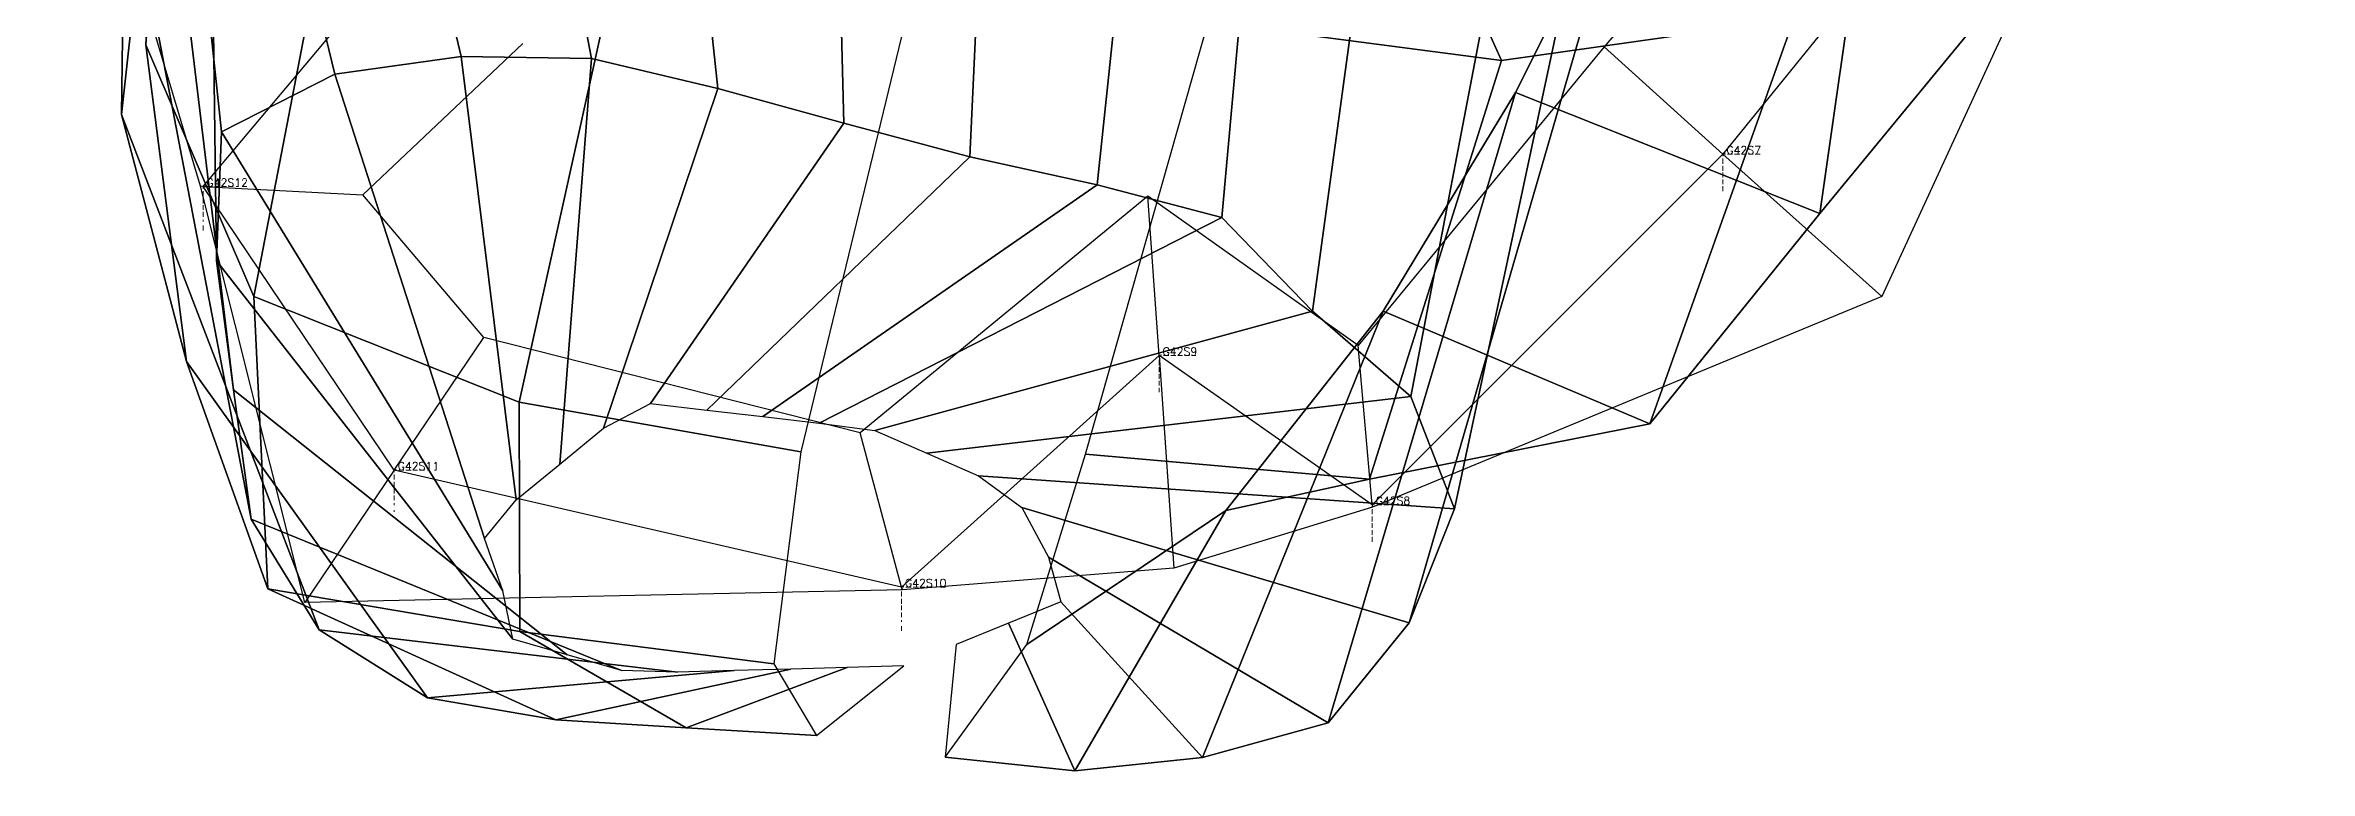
# Model space of a CAD drawing. Extents: x 34233638 to 35010029, y 7400000 to 8016345.
# Drawn here: x 34786494 to 34794984, y 7494659 to 7497382 of the extents above; entities that cross this region are included whole.
import ezdxf

# ---------------------------------------------------------------- set-up
doc = ezdxf.new("R2010")
doc.units = 0
doc.header["$LTSCALE"] = 6
doc.header["$MEASUREMENT"] = 0
for name, color, linetype in [('T-3DF1', 245, 'CONTINUOUS'), ('T-3DF3', 241, 'CONTINUOUS'), ('T-3DF5', 245, 'CONTINUOUS'), ('V-FIL', 41, 'CONTINUOUS'), ('V-PROFIL-C', 65, 'CONTINUOUS'), ('V-PROFIL-P', 65, 'CONTINUOUS'), ('V-STATION', 7, 'CONTINUOUS'), ('V-STATION-C1', 7, 'CONTINUOUS'), ('V-STATION-C2', 7, 'CONTINUOUS'), ('X-CONTOUR', 7, 'CONTINUOUS')]:
    doc.layers.add(name, color=color, linetype=linetype)
doc.styles.add('SIMPLEX', font='simplex')

# ---------------------------------------------------------------- blocks, each defined once
blk = doc.blocks.new('S6')
at = {"layer": 'T-3DF3'}
mesh = blk.add_polymesh((2, 25), dxfattribs=dict(at, n_close=True))
for k, corner in enumerate([(-17150.8, -9799.8, 8256.9), (-16087, -9892.8, 8256.9), (-15034.8, -9685.5, 8256.9), (-14398.4, -8896.2, 8256.9), (-14246.7, -7836.6, 8256.9), (-14437.6, -6807.2, 8256.9), (-14887.9, -5834, 8256.9), (-15379.6, -4881.4, 8256.9), (-15815.6, -3905.1, 8256.9), (-16208.9, -2909.5, 8256.9), (-16846.1, -2061.3, 8256.9), (-17446.4, -1180.9, 8256.9), (-18029.1, -282.4, 8256.9), (-18647.4, -576.4, 8256.9), (-19453.7, -1277.2, 8256.9), (-20108.4, -2118.9, 8256.9), (-20592.8, -3073.8, 8256.9), (-20666.2, -4071.6, 8256.9), (-20426.9, -5105.9, 8256.9), (-20378.3, -6175.4, 8256.9), (-20621.5, -7215.3, 8256.9), (-20674.6, -8262.9, 8256.9), (-20269.8, -9207.6, 8256.9), (-19274.6, -9604.1, 8256.9), (-18218.6, -9790.6, 8256.9), (-17371, -10513.1, 9487.1), (-16624.6, -10010.6, 9487.1), (-16034.8, -9262.7, 9487.1), (-15539.5, -8441.5, 9487.1), (-15115.5, -7597.9, 9487.1), (-15050.8, -6641.1, 9487.1), (-15196.8, -5738.7, 9487.1), (-15708.6, -4927.8, 9487.1), (-16206.5, -4108.2, 9487.1), (-16519.3, -3204.6, 9487.1), (-17308.2, -2728.4, 9487.1), (-18212, -2463.9, 9487.1), (-19169.8, -2417.8, 9487.1), (-20125.8, -2489.6, 9487.1), (-20750.7, -2996.2, 9487.1), (-21051.4, -3904, 9487.1), (-20791.1, -4814.9, 9487.1), (-20453, -5712.3, 9487.1), (-20700.6, -6608.9, 9487.1), (-20753.4, -7566.4, 9487.1), (-20766.3, -8524.6, 9487.1), (-20522.2, -9452, 9487.1), (-20217, -10304.9, 9487.1), (-19271.6, -10465.5, 9487.1), (-18320.4, -10586.6, 9487.1)]):
    mesh.set_mesh_vertex(divmod(k, 25), corner)
mesh = blk.add_polymesh((2, 25), dxfattribs=dict(at, n_close=True))
for k, corner in enumerate([(-17371, -10513.1, 9487.1), (-16624.6, -10010.6, 9487.1), (-16034.8, -9262.7, 9487.1), (-15539.5, -8441.5, 9487.1), (-15115.5, -7597.9, 9487.1), (-15050.8, -6641.1, 9487.1), (-15196.8, -5738.7, 9487.1), (-15708.6, -4927.8, 9487.1), (-16206.5, -4108.2, 9487.1), (-16519.3, -3204.6, 9487.1), (-17308.2, -2728.4, 9487.1), (-18212, -2463.9, 9487.1), (-19169.8, -2417.8, 9487.1), (-20125.8, -2489.6, 9487.1), (-20750.7, -2996.2, 9487.1), (-21051.4, -3904, 9487.1), (-20791.1, -4814.9, 9487.1), (-20453, -5712.3, 9487.1), (-20700.6, -6608.9, 9487.1), (-20753.4, -7566.4, 9487.1), (-20766.3, -8524.6, 9487.1), (-20522.2, -9452, 9487.1), (-20217, -10304.9, 9487.1), (-19271.6, -10465.5, 9487.1), (-18320.4, -10586.6, 9487.1), (-17678, -10937, 11220.5), (-17191.7, -10987.6, 11220.5), (-16712.8, -10937.8, 11220.5), (-16241.4, -10807.4, 11220.5), (-15937.8, -10432.6, 11220.5), (-15768.2, -10004.3, 11220.5), (-15932, -9583.4, 11220.5), (-16299.6, -9262, 11220.5), (-16639.8, -8910.5, 11220.5), (-17107.6, -8788.3, 11220.5), (-17585.2, -8682.8, 11220.5), (-18057.9, -8556.9, 11220.5), (-18529.4, -8426.5, 11220.5), (-19003.2, -8314.7, 11220.5), (-19492.3, -8306.8, 11220.5), (-19966.3, -8373.5, 11220.5), (-20390.8, -8589.4, 11220.5), (-20410, -9073.6, 11220.5), (-20345.4, -9558.4, 11220.5), (-20279.6, -10043.1, 11220.5), (-20025, -10458.2, 11220.5), (-19618.6, -10713.8, 11220.5), (-19136.8, -10796.9, 11220.5), (-18648.5, -10825.9, 11220.5), (-18160.2, -10854.8, 11220.5)]):
    mesh.set_mesh_vertex(divmod(k, 25), corner)
mesh = blk.add_polymesh((2, 25), dxfattribs=dict(at, n_close=True))
for k, corner in enumerate([(-17678, -10937, 11220.5), (-17191.7, -10987.6, 11220.5), (-16712.8, -10937.8, 11220.5), (-16241.4, -10807.4, 11220.5), (-15937.8, -10432.6, 11220.5), (-15768.2, -10004.3, 11220.5), (-15932, -9583.4, 11220.5), (-16299.6, -9262, 11220.5), (-16639.8, -8910.5, 11220.5), (-17107.6, -8788.3, 11220.5), (-17585.2, -8682.8, 11220.5), (-18057.9, -8556.9, 11220.5), (-18529.4, -8426.5, 11220.5), (-19003.2, -8314.7, 11220.5), (-19492.3, -8306.8, 11220.5), (-19966.3, -8373.5, 11220.5), (-20390.8, -8589.4, 11220.5), (-20410, -9073.6, 11220.5), (-20345.4, -9558.4, 11220.5), (-20279.6, -10043.1, 11220.5), (-20025, -10458.2, 11220.5), (-19618.6, -10713.8, 11220.5), (-19136.8, -10796.9, 11220.5), (-18648.5, -10825.9, 11220.5), (-18160.2, -10854.8, 11220.5), (-17636.5, -10514.1, 12197.8), (-17440.3, -10433.8, 12197.8), (-17244, -10353.6, 12197.8), (-17289.4, -10186.3, 12197.8), (-17389.4, -9999.4, 12197.8), (-17551.9, -9880.1, 12197.8), (-17746.3, -9795.4, 12197.8), (-17940.6, -9710.7, 12197.8), (-18150.4, -9682.9, 12197.8), (-18360.9, -9658.4, 12197.8), (-18571.5, -9633.9, 12197.8), (-18782.1, -9609.4, 12197.8), (-18958.4, -9702.2, 12197.8), (-19122.4, -9836.5, 12197.8), (-19286.4, -9970.9, 12197.8), (-19404.2, -10115.6, 12197.8), (-19336.5, -10312.1, 12197.8), (-19298.2, -10493.3, 12197.8), (-19094.5, -10552.3, 12197.8), (-18890.9, -10611.2, 12197.8), (-18680.5, -10617.3, 12197.8), (-18468.5, -10611.6, 12197.8), (-18256.6, -10605.9, 12197.8), (-18044.6, -10600.2, 12197.8), (-17832.7, -10594.4, 12197.8)]):
    mesh.set_mesh_vertex(divmod(k, 25), corner)
at = {"layer": 'T-3DF5'}
mesh = blk.add_polymesh((2, 25), dxfattribs=dict(at, n_close=True))
for k, corner in enumerate([(-17772, -4835.9, 5953.6), (-17234.9, -4679.6, 5953.6), (-16910.7, -4210.2, 5953.6), (-16860.2, -3653.1, 5953.6), (-16938.3, -3096.2, 5953.6), (-17093.3, -2549.3, 5953.6), (-17168.8, -1983.9, 5953.6), (-17381, -1456.7, 5953.6), (-17610.2, -934.4, 5953.6), (-17873.3, -431.7, 5953.6), (-18205.6, 31.5, 5953.6), (-18593, 348.7, 5953.6), (-19045.7, 136.1, 5953.6), (-19296.4, -376.1, 5953.6), (-19525.2, -898.5, 5953.6), (-19736.6, -1428.3, 5953.6), (-19996.3, -1933.6, 5953.6), (-20316.5, -2405, 5953.6), (-20617.9, -2868.4, 5953.6), (-20559.8, -3413.4, 5953.6), (-20273, -3906, 5953.6), (-19951.1, -4376.9, 5953.6), (-19456.1, -4637.4, 5953.6), (-18905, -4758.2, 5953.6), (-18337.4, -4814.6, 5953.6), (-16691.7, -8177.9, 6518.2), (-15591.7, -8321.5, 6518.2), (-14495.7, -8166.2, 6518.2), (-13462.8, -7759, 6518.2), (-12779, -6916.3, 6518.2), (-12561.1, -5950.9, 6518.2), (-13149, -5010, 6518.2), (-13673.1, -4031.9, 6518.2), (-14639.8, -4033.9, 6518.2), (-15747.9, -3983.2, 6518.2), (-16156.5, -3031.4, 6518.2), (-16800.8, -2233.9, 6518.2), (-17460.3, -1355.9, 6518.2), (-18019.6, -399.5, 6518.2), (-18814.4, 365.9, 6518.2), (-19351.9, -575.5, 6518.2), (-19768.9, -1602.3, 6518.2), (-20561.9, -2362.1, 6518.2), (-20878, -3410.6, 6518.2), (-20684.7, -4484.7, 6518.2), (-20461.3, -5527.8, 6518.2), (-20562.6, -6631.9, 6518.2), (-19919.8, -7390.8, 6518.2), (-18855.3, -7706.5, 6518.2), (-17791.3, -8023.8, 6518.2)]):
    mesh.set_mesh_vertex(divmod(k, 25), corner)
mesh = blk.add_polymesh((2, 25), dxfattribs=dict(at, n_close=True))
for k, corner in enumerate([(-16691.7, -8177.9, 6518.2), (-15591.7, -8321.5, 6518.2), (-14495.7, -8166.2, 6518.2), (-13462.8, -7759, 6518.2), (-12779, -6916.3, 6518.2), (-12561.1, -5950.9, 6518.2), (-13149, -5010, 6518.2), (-13673.1, -4031.9, 6518.2), (-14639.8, -4033.9, 6518.2), (-15747.9, -3983.2, 6518.2), (-16156.5, -3031.4, 6518.2), (-16800.8, -2233.9, 6518.2), (-17460.3, -1355.9, 6518.2), (-18019.6, -399.5, 6518.2), (-18814.4, 365.9, 6518.2), (-19351.9, -575.5, 6518.2), (-19768.9, -1602.3, 6518.2), (-20561.9, -2362.1, 6518.2), (-20878, -3410.6, 6518.2), (-20684.7, -4484.7, 6518.2), (-20461.3, -5527.8, 6518.2), (-20562.6, -6631.9, 6518.2), (-19919.8, -7390.8, 6518.2), (-18855.3, -7706.5, 6518.2), (-17791.3, -8023.8, 6518.2), (-17150.8, -9799.8, 8256.9), (-16087, -9892.8, 8256.9), (-15034.8, -9685.5, 8256.9), (-14398.4, -8896.2, 8256.9), (-14246.7, -7836.6, 8256.9), (-14437.6, -6807.2, 8256.9), (-14887.9, -5834, 8256.9), (-15379.6, -4881.4, 8256.9), (-15815.6, -3905.1, 8256.9), (-16208.9, -2909.5, 8256.9), (-16846.1, -2061.3, 8256.9), (-17446.4, -1180.9, 8256.9), (-18029.1, -282.4, 8256.9), (-18647.4, -576.4, 8256.9), (-19453.7, -1277.2, 8256.9), (-20108.4, -2118.9, 8256.9), (-20592.8, -3073.8, 8256.9), (-20666.2, -4071.6, 8256.9), (-20426.9, -5105.9, 8256.9), (-20378.3, -6175.4, 8256.9), (-20621.5, -7215.3, 8256.9), (-20674.6, -8262.9, 8256.9), (-20269.8, -9207.6, 8256.9), (-19274.6, -9604.1, 8256.9), (-18218.6, -9790.6, 8256.9)]):
    mesh.set_mesh_vertex(divmod(k, 25), corner)

msp = doc.modelspace()

# ---------------------------------------------------------------- linework, layer by layer
at = {"layer": 'V-FIL'}
for points in [[(34793711, 7498118, -17962), (34792784, 7496974, -17702)], [(34787085, 7496852, -16566), (34787732, 7497623, -17079)], [(34792784, 7496974, -17702), (34791469, 7495658, -16027)], [(34787802, 7495788, -15825), (34787085, 7496852, -16566)], [(34790670, 7496218, -15890), (34789704, 7495349, -15338)], [(34791469, 7495658, -16027), (34790670, 7496218, -15890)], [(34789704, 7495349, -15338), (34787802, 7495788, -15825)]]:
    msp.add_polyline3d(points, dxfattribs=at)
at = {"layer": 'V-PROFIL-C'}
for points in [[(34792784, 7496974, -17702), (34792784, 7496974, -15702)], [(34792784, 7496974, -17702), (34792784, 7496974, -17712)], [(34787085, 7496852, -16566), (34787085, 7496852, -14066)], [(34787085, 7496852, -16566), (34787085, 7496852, -16576)], [(34790670, 7496218, -15890), (34790670, 7496218, -13890)], [(34790670, 7496218, -15890), (34790670, 7496218, -15900)], [(34787802, 7495788, -15825), (34787802, 7495788, -13325)], [(34787802, 7495788, -15825), (34787802, 7495788, -15835)], [(34791469, 7495658, -16027), (34791469, 7495658, -14027)], [(34791469, 7495658, -16027), (34791469, 7495658, -16037)], [(34789704, 7495349, -15338), (34789704, 7495349, -13338)], [(34789704, 7495349, -15338), (34789704, 7495349, -15348)]]:
    msp.add_polyline3d(points, dxfattribs=at)
at = {"layer": 'V-PROFIL-P'}
for points in [[(34792784, 7496974, -17702), (34792339, 7497376, -17702)], [(34792784, 7496974, -17702), (34793379, 7496439, -17702)], [(34787085, 7496852, -16566), (34787075, 7496853, -16566)], [(34787085, 7496852, -16566), (34787684, 7496821, -16566)], [(34790670, 7496218, -15890), (34790628, 7496816, -15890)], [(34787802, 7495788, -15825), (34788138, 7496285, -15825)], [(34791469, 7495658, -16027), (34791416, 7496256, -16027)], [(34790670, 7496218, -15890), (34790725, 7495420, -15890)], [(34789704, 7495349, -15338), (34789549, 7495928, -15338)], [(34787802, 7495788, -15825), (34787467, 7495291, -15825)], [(34791469, 7495658, -16027), (34791470, 7495649, -16027)], [(34789704, 7495349, -15338), (34789707, 7495339, -15338)]]:
    msp.add_polyline3d(points, dxfattribs=at)
at = {"layer": 'X-CONTOUR'}
for p, q in [((34793155, 7498343, -100000), (34792339, 7497376, -100000)), ((34787075, 7496853, -100000), (34786719, 7498053, -100000)), ((34794082, 7497969, -100000), (34793379, 7496439, -100000)), ((34787684, 7496821, -100000), (34788284, 7497389, -100000)), ((34792339, 7497376, -100000), (34791416, 7496256, -100000)), ((34787467, 7495291, -100000), (34787075, 7496853, -100000)), ((34788138, 7496285, -100000), (34787684, 7496821, -100000)), ((34790628, 7496816, -100000), (34789549, 7495928, -100000)), ((34791416, 7496256, -100000), (34790628, 7496816, -100000)), ((34793379, 7496439, -100000), (34791470, 7495649, -100000)), ((34789549, 7495928, -100000), (34788138, 7496285, -100000)), ((34791470, 7495649, -100000), (34790725, 7495420, -100000)), ((34790725, 7495420, -100000), (34789707, 7495339, -100000)), ((34789707, 7495339, -100000), (34787467, 7495291, -100000))]:
    msp.add_line(p, q, dxfattribs=at)

# ---------------------------------------------------------------- block references
at = {"layer": 'T-3DF1'}
msp.add_blockref('S6', (34807545, 7505647, -25531), dxfattribs=at)

# ---------------------------------------------------------------- texts
at = {"layer": 'V-STATION', "style": 'SIMPLEX'}
for s, p in [('.G42S7', (34792784, 7496974, -17702)), ('.G42S12', (34787085, 7496852, -16566)), ('.G42S9', (34790670, 7496218, -15890)), ('.G42S11', (34787802, 7495788, -15825)), ('.G42S8', (34791469, 7495658, -16027)), ('.G42S10', (34789704, 7495349, -15338))]:
    msp.add_text(s, height=30, dxfattribs=at).set_placement(p)
at = {"layer": 'V-STATION-C1', "extrusion": (5.32184e-17, -1, 2.66092e-16), "style": 'SIMPLEX'}
for s, p in [('.G42S7', (34792784, -17702, -7496974)), ('.G42S12', (34787085, -16566, -7496852)), ('.G42S9', (34790670, -15890, -7496218)), ('.G42S11', (34787802, -15825, -7495788)), ('.G42S8', (34791469, -16027, -7495658)), ('.G42S10', (34789704, -15338, -7495349))]:
    msp.add_text(s, height=30, dxfattribs=at).set_placement(p)
at = {"layer": 'V-STATION-C2', "extrusion": (-1, -3.87043e-15, 7.74086e-15), "style": 'SIMPLEX'}
for s, p in [('.G42S7', (-7496974, -17702, -34792784)), ('.G42S12', (-7496852, -16566, -34787085)), ('.G42S9', (-7496218, -15890, -34790670)), ('.G42S11', (-7495788, -15825, -34787802)), ('.G42S8', (-7495658, -16027, -34791469)), ('.G42S10', (-7495349, -15338, -34789704))]:
    msp.add_text(s, height=30, dxfattribs=at).set_placement(p)

doc.saveas('drawing.dxf')
